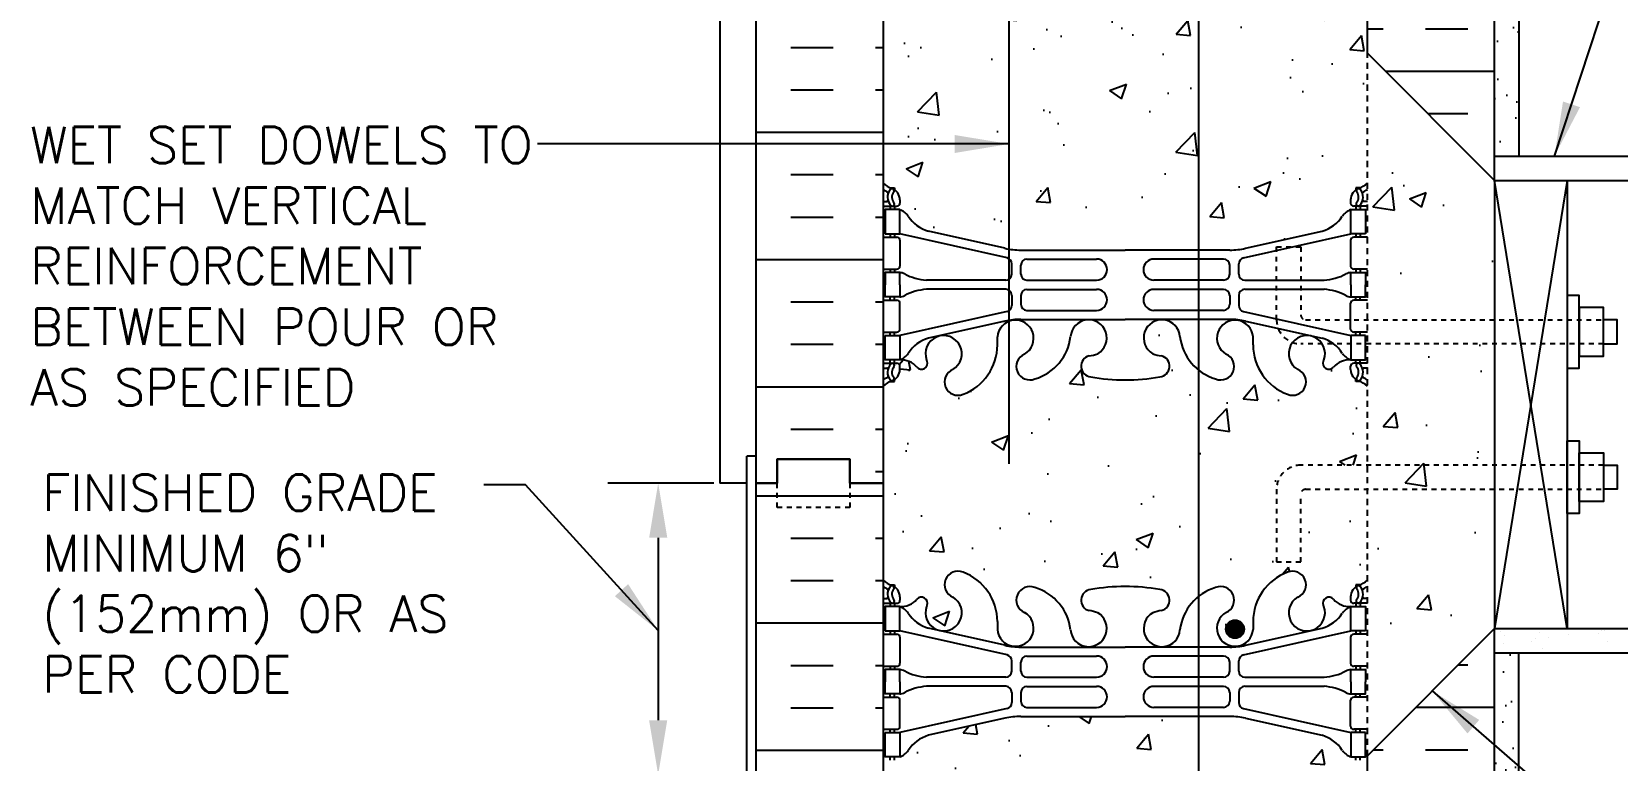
# Model space of a CAD drawing. Header units: inches. Extents: x 28.8 to 85.2, y -16 to 60.5.
# Drawn here: x 31.09 to 63.84, y 13.54 to 28.57 of the extents above; entities that cross this region are included whole.
import ezdxf

# ---------------------------------------------------------------- set-up
doc = ezdxf.new("R2010")
doc.units = ezdxf.units.IN
doc.header["$LTSCALE"] = 0.5
doc.header["$MEASUREMENT"] = 0
doc.linetypes.add('DASHED2', pattern=[0.375, 0.25, -0.125])
doc.linetypes.add('HIDDEN2', pattern=[0.1875, 0.125, -0.0625])
for name, color, linetype in [('HATCH', 12, 'Continuous'), ('LINE15', 9, 'Continuous'), ('LINE18', 9, 'Continuous'), ('line25', 2, 'Continuous'), ('LINE3', 3, 'Continuous'), ('LINE50', 5, 'Continuous'), ('LINE9', 9, 'Continuous'), ('TEXT', 4, 'Continuous'), ('Web_Edge', 9, 'Continuous')]:
    doc.layers.add(name, color=color, linetype=linetype)
doc.styles.add('DIM', font='romans.shx', dxfattribs={"width": 0.7})
doc.styles.add('ROMANS', font='romans.shx', dxfattribs={"height": 1.125})
doc.dimstyles.new('ext_12', dxfattribs={"dimscale": 12, "dimtxt": 0.09375, "dimasz": 0.09375, "dimexe": 0.09375, "dimexo": 0.0625, "dimgap": 0.0625, "dimtad": 1, "dimdec": 1, "dimzin": 3, "dimdsep": 46, "dimlunit": 4, "dimtxsty": 'DIM', "dimcen": 0.09, "dimdle": 0.09375, "dimclrt": 4, "dimadec": 0, "dimazin": 0, "dimtfac": 1, "dimtdec": 1, "dimtmove": 2, "dimatfit": 3, "dimfxl": 1, "dimfrac": 2, "dimtolj": 1, "dimtzin": 0, "dimarcsym": 0})
pattern_1 = [(37.5, (38.8746, -11.62064), (-0.031497, 0.963412), [0, -0.76, 0, -0.85, 0, -0.8125]), (7.5, (38.8746, -11.6206), (0.884888, 1.411073), [0, -0.41, 0, -0.685, 0, -0.2625]), (327.5, (38.2596, -11.62064), (1.557071, 0.00283), [0, -0.25, 0, -0.9, 0, -1.175]), (317.5, (38.2596, -11.6206), (1.503063, 0.438838), [0, -0.125, 0, -0.59, 0, -0.675])]

msp = doc.modelspace()

# ---------------------------------------------------------------- hatches: boundary and pattern name
at = {"layer": 'HATCH'}
h = msp.add_hatch(dxfattribs=at)
h.set_pattern_fill('AR-CONC', color=256, scale=0.5)
h.paths.add_polyline_path([(53.68, 45.383), (53.551, 45.254), (53.551, 46.254), (53.551, 47.254), (52.551, 46.254), (51.28, 46.254), (51.28, 42.085, 0.039897), (51.518, 42.066), (53.68, 42.066)])
h.paths.add_polyline_path([(58.676, 46.254), (54.551, 46.254), (53.68, 45.383), (53.68, 42.066), (55.834, 42.066, 0.054974), (56.161, 42.102), (57.742, 42.455, 0.17445), (58.149, 42.751, -0.168672), (58.335, 42.9), (58.44, 42.9), (58.44, 42.97), (58.393, 42.97, -0.414214), (58.33, 43.033), (58.33, 43.1, -0.249069), (58.44, 43.307), (58.44, 43.349), (58.53, 43.349, 0.08841), (58.676, 43.446)])
h.paths.add_polyline_path([(51.28, 46.254), (48.676, 46.254), (48.676, 43.446, 0.088416), (48.822, 43.349), (48.912, 43.349), (48.912, 43.307, -0.249069), (49.022, 43.1), (49.022, 43.033, -0.414214), (48.96, 42.97), (48.912, 42.97), (48.912, 42.9), (49.017, 42.9, -0.168672), (49.203, 42.751, 0.17445), (49.61, 42.455), (51.191, 42.102, 0.015044), (51.28, 42.085)])
h.paths.add_polyline_path([(51.28, 32.423, 0.015044), (51.191, 32.406), (49.61, 32.053, 0.17445), (49.203, 31.758, -0.168672), (49.017, 31.608), (48.912, 31.608), (48.912, 31.538), (48.96, 31.538, -0.414214), (49.022, 31.475), (49.022, 31.408, -0.249069), (48.912, 31.201), (48.912, 31.159), (48.822, 31.159, 0.088416), (48.676, 31.062), (48.676, 25.446, 0.088416), (48.822, 25.349), (48.912, 25.349), (48.912, 25.307, -0.249069), (49.022, 25.1), (49.022, 25.033, -0.414214), (48.96, 24.97), (48.912, 24.97), (48.912, 24.9), (49.017, 24.9, -0.168672), (49.203, 24.751, 0.17445), (49.61, 24.455), (51.191, 24.102, 0.015044), (51.28, 24.085)])
h.paths.add_polyline_path([(55.185, 32.442), (53.676, 32.442), (51.518, 32.442, 0.039897), (51.28, 32.423), (51.28, 24.085, 0.039897), (51.518, 24.066), (53.676, 24.066), (55.185, 24.066)])
h.paths.add_polyline_path([(58.676, 31.062, 0.08841), (58.53, 31.159), (58.44, 31.159), (58.44, 31.201, -0.249069), (58.33, 31.408), (58.33, 31.475, -0.414214), (58.393, 31.538), (58.44, 31.538), (58.44, 31.608), (58.335, 31.608, -0.168672), (58.149, 31.758, 0.17445), (57.742, 32.053), (56.161, 32.406, 0.054974), (55.834, 32.442), (55.185, 32.442), (55.185, 24.066), (55.834, 24.066, 0.054974), (56.161, 24.102), (57.742, 24.455, 0.17445), (58.149, 24.751, -0.168672), (58.335, 24.9), (58.44, 24.9), (58.44, 24.97), (58.393, 24.97, -0.414214), (58.33, 25.033), (58.33, 25.1, -0.249069), (58.44, 25.307), (58.44, 25.349), (58.53, 25.349, 0.08841), (58.676, 25.446), (58.676, 28.129)])
h.paths.add_polyline_path([(55.185, 21.595, -0.202474), (54.803, 22.303, 1.604516), (54.245, 21.927, 0.044004), (54.386, 21.888, -0.921438), (54.39, 21.449, -0.047544), (53.676, 21.385, -0.047544), (52.962, 21.449, -0.921438), (52.966, 21.888, 0.044004), (53.107, 21.927, 1.604516), (52.549, 22.303, -0.307094), (51.81, 21.408, -1), (51.596, 21.919, 1.661382), (51.035, 22.272), (51.036, 22.126, -0.316114), (50.327, 21.091, -1), (50.113, 21.602, 2.135543), (49.573, 21.801, -0.940447), (49.375, 21.649, 0.23174), (49.017, 21.8), (48.912, 21.8), (48.912, 21.73), (48.96, 21.73, -0.414214), (49.022, 21.668), (49.022, 21.6, -0.249069), (48.912, 21.393), (48.912, 21.351), (48.822, 21.351, 0.088416), (48.676, 21.254), (48.676, 19.254), (48.676, 17.254, 0.088416), (48.822, 17.157), (48.912, 17.157), (48.912, 17.115, -0.249069), (49.022, 16.908), (49.022, 16.84, -0.414214), (48.96, 16.778), (48.912, 16.778), (48.912, 16.708), (49.017, 16.708, 0.231736), (49.375, 16.859, -0.8344), (49.586, 16.733), (49.574, 16.712, 2.155404), (50.113, 16.907, -1), (50.327, 17.418, -0.311223), (51.036, 16.402), (51.035, 16.237, 1.661382), (51.596, 16.589, -1), (51.81, 17.101, -0.307094), (52.549, 16.205, 1.604516), (53.107, 16.581, 0.044004), (52.966, 16.62, -0.921438), (52.962, 17.059, -0.047544), (53.676, 17.124, -0.047544), (54.39, 17.059, -0.921438), (54.386, 16.62, 0.044004), (54.245, 16.581, 1.604516), (54.803, 16.205, -0.202474), (55.185, 16.914)])
h.paths.add_polyline_path([(58.676, 21.254, 0.08841), (58.53, 21.351), (58.44, 21.351), (58.44, 21.393, -0.249069), (58.33, 21.6), (58.33, 21.668, -0.414214), (58.393, 21.73), (58.44, 21.73), (58.44, 21.8), (58.335, 21.8, 0.231736), (57.977, 21.649, -0.8344), (57.766, 21.775), (57.778, 21.796, 0.235665), (57.742, 22.129), (57.301, 22.129, -0.086721), (57.131, 22.159, 0.457284), (57.239, 21.602, -1), (57.025, 21.091, -0.311223), (56.316, 22.107), (56.317, 22.272, 1.661382), (55.756, 21.919, -1), (55.542, 21.408, -0.098496), (55.185, 21.595), (55.185, 16.914, -0.098496), (55.542, 17.101, -1), (55.756, 16.589, 1.661382), (56.317, 16.237), (56.316, 16.382, -0.316114), (57.025, 17.418, -1), (57.239, 16.907, 2.135543), (57.779, 16.707, -0.940447), (57.977, 16.859, 0.23174), (58.335, 16.708), (58.44, 16.708), (58.44, 16.778), (58.393, 16.778, -0.414214), (58.33, 16.84), (58.33, 16.908, -0.249069), (58.44, 17.115), (58.44, 17.157), (58.53, 17.157, 0.08841), (58.676, 17.254), (58.676, 19.129), (57.401, 19.129, 0.414214), (57.301, 19.029), (57.301, 17.629), (56.801, 17.629), (56.801, 19.129, -0.414214), (57.301, 19.629), (58.676, 19.629)])
h.paths.add_polyline_path([(56.13, 16.244, -1), (55.755, 16.244, -1)], flags=16)
h.paths.add_polyline_path([(58.676, 13.062, 0.08841), (58.53, 13.159), (58.44, 13.159), (58.44, 13.201, -0.249069), (58.33, 13.408), (58.33, 13.475, -0.414214), (58.393, 13.538), (58.44, 13.538), (58.44, 13.608), (58.335, 13.608, -0.168672), (58.149, 13.758, 0.17445), (57.742, 14.053), (56.161, 14.406, 0.054974), (55.834, 14.442), (55.185, 14.442), (55.185, 6.066), (55.834, 6.066, 0.054974), (56.161, 6.102), (57.742, 6.455, 0.17445), (58.149, 6.751, -0.168672), (58.335, 6.9), (58.44, 6.9), (58.44, 6.97), (58.393, 6.97, -0.414214), (58.33, 7.033), (58.33, 7.1, -0.249069), (58.44, 7.307), (58.44, 7.349), (58.53, 7.349, 0.08841), (58.676, 7.446)])
h.paths.add_polyline_path([(55.185, 14.442), (53.676, 14.442), (51.518, 14.442, 0.054974), (51.191, 14.406), (49.61, 14.053, 0.17445), (49.203, 13.758, -0.168672), (49.017, 13.608), (48.912, 13.608), (48.912, 13.538), (48.96, 13.538, -0.414214), (49.022, 13.475), (49.022, 13.408, -0.249069), (48.912, 13.201), (48.912, 13.159), (48.822, 13.159, 0.088416), (48.676, 13.062), (48.676, 7.446, 0.088416), (48.822, 7.349), (48.912, 7.349), (48.912, 7.307, -0.249069), (49.022, 7.1), (49.022, 7.033, -0.414214), (48.96, 6.97), (48.912, 6.97), (48.912, 6.9), (49.017, 6.9, -0.168672), (49.203, 6.751, 0.17445), (49.61, 6.455), (51.191, 6.102, 0.054974), (51.518, 6.066), (53.676, 6.066), (55.185, 6.066)])
h.paths.add_polyline_path([(55.185, 3.595, -0.202474), (54.803, 4.303, 1.604516), (54.245, 3.927, 0.044004), (54.386, 3.888, -0.921438), (54.39, 3.449, -0.047544), (53.676, 3.385, -0.047544), (52.962, 3.449, -0.921438), (52.966, 3.888, 0.044004), (53.107, 3.927, 1.604516), (52.549, 4.303, -0.307094), (51.81, 3.408, -1), (51.596, 3.919, 1.661382), (51.035, 4.272), (51.036, 4.126, -0.316114), (50.327, 3.091, -1), (50.113, 3.602, 2.135543), (49.573, 3.801, -0.940447), (49.375, 3.649, 0.23174), (49.017, 3.8), (48.912, 3.8), (48.912, 3.73), (48.96, 3.73, -0.414214), (49.022, 3.668), (49.022, 3.6, -0.249069), (48.912, 3.393), (48.912, 3.351), (48.822, 3.351, 0.088416), (48.676, 3.254), (48.676, 1.254), (52.551, 1.254), (53.551, 2.254), (53.551, 1.254), (53.551, 0.254), (54.551, 1.254), (55.185, 1.254)])
h.paths.add_polyline_path([(58.676, 3.254, 0.08841), (58.53, 3.351), (58.44, 3.351), (58.44, 3.393, -0.249069), (58.33, 3.6), (58.33, 3.668, -0.414214), (58.393, 3.73), (58.44, 3.73), (58.44, 3.8), (58.335, 3.8, 0.231736), (57.977, 3.649, -0.8344), (57.766, 3.775), (57.778, 3.796, 2.155404), (57.239, 3.602, -1), (57.025, 3.091, -0.311223), (56.316, 4.107), (56.317, 4.272, 1.661382), (55.756, 3.919, -1), (55.542, 3.408, -0.098496), (55.185, 3.595), (55.185, 1.254), (58.676, 1.254)])
h = msp.add_hatch(dxfattribs=at)
h.set_pattern_fill('AR-SAND', color=256, scale=0.5, style=0)
h.set_pattern_definition(pattern_1)
h.paths.add_polyline_path([(61.801, 46.254), (61.301, 46.254), (61.301, 26.004), (61.801, 26.004)])
h = msp.add_hatch(dxfattribs=at)
h.set_pattern_fill('INSUL', color=256, scale=7, style=0)
h.set_pattern_definition([(0, (-2877.4856, -377.7554), (0, 2.625), []), (0, (-2877.4856, -376.8804), (0, 2.625), [0.875, -0.875]), (0, (-2877.4856, -376.0054), (0, 2.625), [0.875, -0.875])])
h.paths.add_polyline_path([(46.051, 19.254), (46.488, 19.254), (46.488, 19.754), (47.988, 19.754), (47.988, 19.254), (48.676, 19.254), (48.676, 37.254), (47.988, 37.254), (47.988, 37.754), (46.488, 37.754), (46.488, 37.254), (46.051, 37.254)])
h = msp.add_hatch(dxfattribs=at)
h.set_pattern_fill('INSUL', color=256, scale=7, style=0)
h.set_pattern_definition([(0, (38.8746, -11.6206), (0, 2.625), []), (0, (38.8746, -10.7456), (0, 2.625), [0.875, -0.875]), (0, (38.8746, -9.8706), (0, 2.625), [0.875, -0.875])])
h.paths.add_polyline_path([(58.676, 28.129), (61.301, 25.504), (61.301, 37.254), (60.863, 37.254), (60.863, 36.754), (59.363, 36.754), (59.363, 37.254), (58.676, 37.254)])
h.paths.add_polyline_path([(61.301, 16.254), (58.676, 13.629), (58.676, 1.254), (59.363, 1.254), (59.363, 1.754), (60.863, 1.754), (60.863, 1.254), (61.301, 1.254)])
h = msp.add_hatch(dxfattribs=at)
h.set_pattern_fill('AR-CONC', color=256, scale=0.5, style=0)
h.set_pattern_definition([(50, (-74.748, -134.385), (3.5863, -0.31376), [0.375, -4.125]), (355, (-74.748, -134.385), (-0.693757, 3.76096), [0.3, -3.3]), (100.4514, (-74.4492, -134.4112), (2.892547, 3.4472), [0.3187, -3.50571]), (46.1842, (-74.748, -133.385), (5.336205, -0.827595), [0.5625, -6.1875]), (96.6356, (-74.3034, -133.454), (4.67331, 4.87059), [0.47805, -5.25856]), (351.1842, (-74.748, -133.385), (4.67331, 4.8706), [0.45, -4.95]), (21, (-74.248, -133.635), (2.984535, -2.013094), [0.375, -4.125]), (326, (-74.248, -133.635), (1.216577, 3.62575), [0.3, -3.3]), (71.4514, (-73.9993, -133.803), (4.201113, 1.61265), [0.3187, -3.50571]), (37.5, (-74.748, -134.3851), (0.060799, 1.664469), [0, -3.26, 0, -3.35, 0, -3.3125]), (7.5, (-74.748, -134.385), (1.315348, 1.972059), [0, -1.91, 0, -3.185, 0, -1.2625]), (327.5, (-75.863, -134.3851), (2.669112, -0.112774), [0, -1.25, 0, -3.9, 0, -5.175]), (317.5, (-76.363, -134.385), (2.91593, 0.500525), [0, -1.625, 0, -2.59, 0, -3.675])])
h.paths.add_polyline_path([(61.301, 22.942), (58.676, 22.942), (58.676, 18.817), (61.301, 18.817)])
h.paths.add_polyline_path([(61.301, 17.379), (61.301, 18.317), (58.676, 18.317), (58.676, 14.754)])
h.paths.add_polyline_path([(58.676, 27.004), (58.676, 23.442), (61.301, 23.442), (61.301, 24.379)])
h = msp.add_hatch(dxfattribs=at)
h.set_pattern_fill('INSUL', color=256, scale=7, style=0)
h.set_pattern_definition([(0, (-2877.4856, -395.7554), (0, 2.625), []), (0, (-2877.4856, -394.8804), (0, 2.625), [0.875, -0.875]), (0, (-2877.4856, -394.0054), (0, 2.625), [0.875, -0.875])])
h.paths.add_polyline_path([(46.051, 1.254), (46.488, 1.254), (46.488, 1.754), (47.988, 1.754), (47.988, 1.254), (48.676, 1.254), (48.676, 19.254), (47.988, 19.254), (47.988, 19.754), (46.488, 19.754), (46.488, 19.254), (46.051, 19.254)])
h = msp.add_hatch(dxfattribs=at)
h.set_pattern_fill('AR-SAND', color=256, scale=0.5, style=0)
h.set_pattern_definition(pattern_1)
h.paths.add_polyline_path([(61.801, 15.443), (61.707, 15.754), (61.301, 15.754), (61.301, 1.254), (61.801, 1.254)])
at = {"layer": 'LINE3'}
msp.add_hatch(color=256, dxfattribs=at).paths.add_polyline_path([(55.755, 16.244, 1), (56.13, 16.244, 1)])

# ---------------------------------------------------------------- linework, layer by layer
at = {"layer": 'HATCH'}
for p, q in [((62.801, 16.254), (61.301, 25.504)), ((62.801, 25.504), (61.301, 16.254)), ((61.42, 16.192), (61.42, 16.192)), ((61.513, 16.108), (61.513, 16.108)), ((62.225, 16.173), (62.225, 16.173)), ((62.417, 16.076), (62.417, 16.076)), ((62.823, 16.129), (62.823, 16.129)), ((63.451, 16.148), (63.451, 16.148)), ((63.503, 16.219), (63.503, 16.219)), ((63.576, 16.221), (63.576, 16.221)), ((63.763, 16.253), (63.763, 16.253)), ((61.478, 15.952), (61.478, 15.952)), ((62.074, 15.984), (62.074, 15.984)), ((62.157, 16.041), (62.157, 16.041)), ((62.285, 15.85), (62.285, 15.85)), ((63.631, 15.987), (63.631, 15.987))]:
    msp.add_line(p, q, dxfattribs=at)
at = {"layer": 'LINE15', "linetype": 'HIDDEN2'}
for points in [[(63.551, 22.129), (57.301, 22.129, -0.414214), (56.801, 22.629), (56.801, 24.129), (57.301, 24.129), (57.301, 22.729, 0.414214), (57.401, 22.629), (63.551, 22.629)], [(63.551, 19.629), (57.301, 19.629, 0.414214), (56.801, 19.129), (56.801, 17.629), (57.301, 17.629), (57.301, 19.029, -0.414214), (57.401, 19.129), (63.551, 19.129)]]:
    msp.add_lwpolyline(points, format="xyb", dxfattribs=at)
at = {"layer": 'LINE18'}
for points in [[(62.801, 21.629), (63.051, 21.629), (63.051, 23.129), (62.801, 23.129)], [(63.051, 21.879), (63.551, 21.879), (63.551, 22.879), (63.051, 22.879)], [(62.801, 20.129), (63.051, 20.129), (63.051, 18.629), (62.801, 18.629)], [(63.051, 19.879), (63.551, 19.879), (63.551, 18.879), (63.051, 18.879)]]:
    msp.add_lwpolyline(points, close=True, dxfattribs=at)
for points in [[(63.551, 22.129), (63.832, 22.129), (63.832, 22.629), (63.551, 22.629)], [(63.551, 19.629), (63.832, 19.629), (63.832, 19.129), (63.551, 19.129)]]:
    msp.add_lwpolyline(points, dxfattribs=at)
at = {"layer": 'line25'}
for p, q in [((48.676, 37.254), (48.676, 19.254)), ((58.676, 28.129), (58.676, 37.254)), ((61.301, 25.504), (58.676, 28.129)), ((61.301, 25.504), (61.301, 16.254)), ((61.301, 25.504), (77.052, 25.504)), ((62.801, 25.504), (62.801, 16.254)), ((48.676, 19.254), (48.676, 1.254)), ((61.301, 16.254), (58.676, 13.629)), ((61.301, 16.254), (77.052, 16.254)), ((58.676, 1.254), (58.676, 13.629))]:
    msp.add_line(p, q, dxfattribs=at)
at = {"layer": 'LINE3'}
for p, q in [((51.28, 19.655), (51.28, 46.254)), ((55.185, 35.834), (55.185, 1.254))]:
    msp.add_line(p, q, dxfattribs=at)
msp.add_circle((55.943, 16.244), 0.188, dxfattribs=at)
at = {"layer": 'LINE50'}
for p, q in [((46.051, 19.254), (46.051, 37.254)), ((61.301, 25.504), (61.301, 37.254)), ((46.051, 1.254), (46.051, 19.254)), ((61.301, 1.254), (61.301, 16.254))]:
    msp.add_line(p, q, dxfattribs=at)
for points in [[(48.676, 19.254), (47.988, 19.254), (47.988, 19.754), (46.488, 19.754), (46.488, 19.254), (46.051, 19.254)], [(46.051, 19.254), (46.488, 19.254), (46.488, 19.754), (47.988, 19.754), (47.988, 19.254), (48.676, 19.254)]]:
    msp.add_lwpolyline(points, dxfattribs=at)
at = {"layer": 'LINE9'}
for p, q in [((45.301, 46.254), (45.301, 19.254)), ((61.801, 46.254), (61.801, 26.004)), ((61.301, 26.004), (77.052, 26.004)), ((45.863, 7.813), (45.863, 19.813)), ((46.051, 19.813), (45.863, 19.813)), ((45.863, 19.254), (45.301, 19.254)), ((61.301, 15.754), (77.052, 15.754)), ((61.801, 1.254), (61.801, 15.754))]:
    msp.add_line(p, q, dxfattribs=at)
at = {"layer": 'LINE9', "linetype": 'DASHED2'}
msp.add_line((58.676, 13.629), (58.676, 28.129), dxfattribs=at)
at = {"layer": 'LINE9', "linetype": 'DASHED2', "ltscale": 0.15}
msp.add_lwpolyline([(47.988, 19.254), (47.988, 19.254), (47.988, 18.754), (46.488, 18.754), (46.488, 19.254), (46.488, 19.254)], dxfattribs=at)
at = {"layer": 'TEXT'}
for p, q in [((45.176, 19.254), (42.992, 19.254)), ((44.03, 18.129), (44.03, 14.365))]:
    msp.add_line(p, q, dxfattribs=at)
msp.add_lwpolyline([(62.051, 17.708, 0, 0.36, 0), (63.131, 17.708, 0, 0, 0), (64.51, 17.708, 0, 0, 0)], format="xyseb", dxfattribs=at)
for points in [[(43.843, 18.129), (44.218, 18.129), (44.03, 19.254)], [(43.842, 14.365), (44.217, 14.365), (44.029, 13.24)]]:
    msp.add_solid(points, dxfattribs=at)
at = {"layer": 'Web_Edge', "color": 8}
for p, q in [((48.822, 25.349), (48.912, 25.349)), ((48.912, 25.349), (48.912, 25.307)), ((58.53, 25.349), (58.44, 25.349)), ((58.44, 25.349), (58.44, 25.307)), ((48.676, 25.07), (48.754, 25.07)), ((48.676, 24.97), (48.96, 24.97)), ((48.822, 24.97), (48.822, 24.9)), ((48.912, 24.97), (48.912, 24.9)), ((49.022, 25.1), (49.022, 25.033)), ((58.33, 25.1), (58.33, 25.033)), ((58.676, 24.97), (58.393, 24.97)), ((58.44, 24.97), (58.44, 24.9)), ((58.53, 24.97), (58.53, 24.9)), ((58.676, 25.07), (58.598, 25.07)), ((48.676, 24.33), (48.96, 24.33)), ((48.822, 24.4), (48.822, 24.33)), ((48.912, 24.4), (48.912, 24.33)), ((51.235, 23.904), (49.017, 24.4)), ((49.022, 24.268), (49.022, 23.733)), ((51.191, 24.102), (49.61, 24.455)), ((56.117, 23.904), (58.335, 24.4)), ((56.161, 24.102), (57.742, 24.455)), ((58.33, 24.268), (58.33, 23.733)), ((58.676, 24.33), (58.393, 24.33)), ((58.44, 24.4), (58.44, 24.33)), ((58.53, 24.4), (58.53, 24.33)), ((51.518, 24.066), (53.676, 24.066)), ((55.834, 24.066), (53.676, 24.066)), ((48.676, 23.67), (48.96, 23.67)), ((48.822, 23.67), (48.822, 23.6)), ((48.912, 23.67), (48.912, 23.6)), ((51.332, 23.569), (51.332, 23.782)), ((51.52, 23.57), (51.52, 23.754)), ((51.645, 23.879), (53.084, 23.879)), ((55.707, 23.879), (54.268, 23.879)), ((55.832, 23.57), (55.832, 23.754)), ((56.02, 23.569), (56.02, 23.782)), ((58.676, 23.67), (58.393, 23.67)), ((58.44, 23.67), (58.44, 23.6)), ((58.53, 23.67), (58.53, 23.6)), ((51.207, 23.444), (49.57, 23.444)), ((51.207, 23.256), (49.57, 23.256)), ((51.645, 23.445), (53.084, 23.445)), ((51.645, 23.255), (53.084, 23.255)), ((55.707, 23.445), (54.268, 23.445)), ((55.707, 23.255), (54.268, 23.255)), ((56.145, 23.444), (57.782, 23.444)), ((56.145, 23.256), (57.782, 23.256)), ((48.676, 23.03), (48.96, 23.03)), ((48.822, 23.03), (48.822, 23.1)), ((48.912, 23.03), (48.912, 23.1)), ((49.022, 22.433), (49.022, 22.968)), ((51.332, 23.131), (51.332, 22.919)), ((51.52, 23.13), (51.52, 22.946)), ((55.832, 23.13), (55.832, 22.946)), ((56.02, 23.131), (56.02, 22.919)), ((58.33, 22.433), (58.33, 22.968)), ((58.676, 23.03), (58.393, 23.03)), ((58.44, 23.03), (58.44, 23.1)), ((58.53, 23.03), (58.53, 23.1)), ((51.235, 22.797), (49.017, 22.3)), ((51.191, 22.599), (49.61, 22.246)), ((51.518, 22.635), (53.676, 22.635)), ((51.645, 22.821), (53.084, 22.821)), ((55.834, 22.635), (53.676, 22.635)), ((55.707, 22.821), (54.268, 22.821)), ((56.117, 22.797), (58.335, 22.3)), ((56.161, 22.599), (57.742, 22.246)), ((48.676, 22.37), (48.96, 22.37)), ((48.822, 22.3), (48.822, 22.37)), ((48.912, 22.3), (48.912, 22.37)), ((51.036, 22.107), (51.035, 22.272)), ((56.316, 22.107), (56.317, 22.272)), ((58.676, 22.37), (58.393, 22.37)), ((58.44, 22.3), (58.44, 22.37)), ((58.53, 22.3), (58.53, 22.37)), ((48.676, 21.73), (48.96, 21.73)), ((48.676, 21.63), (48.754, 21.63)), ((48.822, 21.73), (48.822, 21.8)), ((48.912, 21.73), (48.912, 21.8)), ((49.022, 21.6), (49.022, 21.668)), ((49.574, 21.796), (49.586, 21.775)), ((57.778, 21.796), (57.766, 21.775)), ((58.33, 21.6), (58.33, 21.668)), ((58.676, 21.73), (58.393, 21.73)), ((58.44, 21.73), (58.44, 21.8)), ((58.53, 21.73), (58.53, 21.8)), ((58.676, 21.63), (58.598, 21.63)), ((48.822, 21.351), (48.912, 21.351)), ((48.912, 21.351), (48.912, 21.393)), ((58.44, 21.351), (58.44, 21.393)), ((58.53, 21.351), (58.44, 21.351))]:
    msp.add_line(p, q, dxfattribs=at)
at = {"layer": 'Web_Edge'}
for p, q in [((48.822, 17.157), (48.912, 17.157)), ((48.912, 17.157), (48.912, 17.115)), ((58.53, 17.157), (58.44, 17.157)), ((58.44, 17.157), (58.44, 17.115)), ((48.676, 16.878), (48.754, 16.878)), ((48.676, 16.778), (48.96, 16.778)), ((48.822, 16.778), (48.822, 16.708)), ((48.912, 16.778), (48.912, 16.708)), ((49.022, 16.908), (49.022, 16.84)), ((49.574, 16.712), (49.586, 16.733)), ((57.778, 16.712), (57.766, 16.733)), ((58.33, 16.908), (58.33, 16.84)), ((58.676, 16.778), (58.393, 16.778)), ((58.44, 16.778), (58.44, 16.708)), ((58.53, 16.778), (58.53, 16.708)), ((58.676, 16.878), (58.598, 16.878)), ((51.036, 16.402), (51.035, 16.237)), ((56.316, 16.402), (56.317, 16.237)), ((48.676, 16.138), (48.96, 16.138)), ((48.822, 16.208), (48.822, 16.138)), ((48.912, 16.208), (48.912, 16.138)), ((51.235, 15.711), (49.017, 16.208)), ((49.022, 16.075), (49.022, 15.54)), ((51.191, 15.91), (49.61, 16.263)), ((56.117, 15.711), (58.335, 16.208)), ((56.161, 15.91), (57.742, 16.263)), ((58.33, 16.075), (58.33, 15.54)), ((58.676, 16.138), (58.393, 16.138)), ((58.44, 16.208), (58.44, 16.138)), ((58.53, 16.208), (58.53, 16.138)), ((51.518, 15.874), (53.676, 15.874)), ((55.834, 15.874), (53.676, 15.874)), ((48.676, 15.478), (48.96, 15.478)), ((48.822, 15.478), (48.822, 15.408)), ((48.912, 15.478), (48.912, 15.408)), ((51.332, 15.377), (51.332, 15.589)), ((51.52, 15.378), (51.52, 15.562)), ((51.645, 15.687), (53.084, 15.687)), ((55.707, 15.687), (54.268, 15.687)), ((55.832, 15.378), (55.832, 15.562)), ((56.02, 15.377), (56.02, 15.589)), ((58.676, 15.478), (58.393, 15.478)), ((58.44, 15.478), (58.44, 15.408)), ((58.53, 15.478), (58.53, 15.408)), ((51.207, 15.252), (49.57, 15.252)), ((51.207, 15.064), (49.57, 15.064)), ((51.645, 15.253), (53.084, 15.253)), ((51.645, 15.063), (53.084, 15.063)), ((55.707, 15.253), (54.268, 15.253)), ((55.707, 15.063), (54.268, 15.063)), ((56.145, 15.252), (57.782, 15.252)), ((56.145, 15.064), (57.782, 15.064)), ((48.676, 14.838), (48.96, 14.838)), ((48.822, 14.838), (48.822, 14.908)), ((48.912, 14.838), (48.912, 14.908)), ((49.022, 14.24), (49.022, 14.775)), ((51.332, 14.939), (51.332, 14.727)), ((51.52, 14.938), (51.52, 14.754)), ((55.832, 14.938), (55.832, 14.754)), ((56.02, 14.939), (56.02, 14.727)), ((58.33, 14.24), (58.33, 14.775)), ((58.676, 14.838), (58.393, 14.838)), ((58.44, 14.838), (58.44, 14.908)), ((58.53, 14.838), (58.53, 14.908)), ((51.235, 14.605), (49.017, 14.108)), ((51.518, 14.442), (53.676, 14.442)), ((51.645, 14.629), (53.084, 14.629)), ((55.834, 14.442), (53.676, 14.442)), ((55.707, 14.629), (54.268, 14.629)), ((56.117, 14.605), (58.335, 14.108)), ((48.676, 14.178), (48.96, 14.178)), ((48.822, 14.108), (48.822, 14.178)), ((48.912, 14.108), (48.912, 14.178)), ((51.191, 14.406), (49.61, 14.053)), ((56.161, 14.406), (57.742, 14.053)), ((58.676, 14.178), (58.393, 14.178)), ((58.44, 14.108), (58.44, 14.178)), ((58.53, 14.108), (58.53, 14.178)), ((48.822, 13.538), (48.822, 13.608)), ((48.912, 13.538), (48.912, 13.608)), ((58.44, 13.538), (58.44, 13.608)), ((58.53, 13.538), (58.53, 13.608))]:
    msp.add_line(p, q, dxfattribs=at)
at = {"layer": 'Web_Edge', "color": 8}
for points in [[(48.717, 24.4), (49.017, 24.4), (49.017, 24.9), (48.717, 24.9)], [(58.635, 24.4), (58.335, 24.4), (58.335, 24.9), (58.635, 24.9)], [(48.717, 22.3), (49.017, 22.3), (49.017, 21.8), (48.717, 21.8)], [(58.635, 22.3), (58.335, 22.3), (58.335, 21.8), (58.635, 21.8)]]:
    msp.add_lwpolyline(points, close=True, dxfattribs=at)
for points in [[(49.017, 23.35), (49.017, 23.6), (48.717, 23.6), (48.717, 23.35)], [(58.335, 23.35), (58.335, 23.6), (58.635, 23.6), (58.635, 23.35)], [(49.017, 23.35), (49.017, 23.1), (48.717, 23.1), (48.717, 23.35)], [(58.335, 23.35), (58.335, 23.1), (58.635, 23.1), (58.635, 23.35)]]:
    msp.add_lwpolyline(points, dxfattribs=at)
at = {"layer": 'Web_Edge'}
for points in [[(48.717, 16.208), (49.017, 16.208), (49.017, 16.708), (48.717, 16.708)], [(58.635, 16.208), (58.335, 16.208), (58.335, 16.708), (58.635, 16.708)], [(48.717, 14.108), (49.017, 14.108), (49.017, 13.608), (48.717, 13.608)], [(58.635, 14.108), (58.335, 14.108), (58.335, 13.608), (58.635, 13.608)]]:
    msp.add_lwpolyline(points, close=True, dxfattribs=at)
for points in [[(49.017, 15.158), (49.017, 15.408), (48.717, 15.408), (48.717, 15.158)], [(58.335, 15.158), (58.335, 15.408), (58.635, 15.408), (58.635, 15.158)], [(49.017, 15.158), (49.017, 14.908), (48.717, 14.908), (48.717, 15.158)], [(58.335, 15.158), (58.335, 14.908), (58.635, 14.908), (58.635, 15.158)]]:
    msp.add_lwpolyline(points, dxfattribs=at)
at = {"layer": 'Web_Edge', "color": 8}
for centre, radius, start, end in [((49.022, 25.807), 0.5, 226.2109, 250.5288), ((49.022, 25.807), 0.6, 234.7832, 245.0748), ((49.016, 25.155), 0.25, 140.1145, 222.4609), ((48.76, 25.244), 0.021, 343.464, 63.9957), ((48.858, 25.286), 0.045, 321.448, 139.1879), ((48.772, 25.1), 0.25, 0, 70.5288), ((49.016, 25.155), 0.16, 140.0001, 222.4609), ((58.58, 25.1), 0.25, 109.4712, 180), ((58.494, 25.286), 0.045, 40.8121, 218.552), ((58.336, 25.155), 0.16, 317.5391, 39.9999), ((58.33, 25.807), 0.5, 289.4712, 313.7878), ((58.336, 25.155), 0.25, 317.5391, 39.8855), ((58.592, 25.244), 0.021, 116.0043, 196.536), ((58.33, 25.807), 0.6, 294.9252, 305.2158), ((48.754, 25.09), 0.0196, 269.4032, 15.4901), ((48.864, 25.016), 0.045, 222.4609, 42.4609), ((48.96, 25.033), 0.0625, 270, 0), ((48.895, 24.558), 0.364, 34.9775, 70.3387), ((58.457, 24.558), 0.364, 109.6613, 145.0225), ((58.393, 25.033), 0.0625, 180, 270), ((58.488, 25.016), 0.045, 137.5391, 317.5391), ((58.598, 25.09), 0.0196, 164.5099, 270.5968), ((49.818, 25.169), 0.743, 212.7919, 253.8107), ((57.534, 25.169), 0.743, 286.1893, 327.2081), ((48.96, 24.268), 0.0625, 0, 90), ((58.393, 24.268), 0.0625, 90, 180), ((51.518, 25.566), 1.5, 257.4135, 270), ((55.834, 25.566), 1.5, 270, 282.5865), ((48.96, 23.733), 0.0625, 270, 0), ((49.013, 23.382), 0.219, 60.4937, 88.92), ((51.207, 23.782), 0.125, 0, 77.3767), ((51.645, 23.754), 0.125, 90, 180), ((53.084, 23.662), 0.217, 270, 90), ((54.268, 23.662), 0.217, 90, 270), ((55.707, 23.754), 0.125, 0, 90), ((56.145, 23.782), 0.125, 102.6233, 180), ((58.339, 23.382), 0.219, 91.08, 119.5063), ((58.393, 23.733), 0.0625, 180, 270), ((49.658, 24.611), 1.17, 242.6365, 265.6505), ((49.658, 22.089), 1.17, 94.3495, 117.3635), ((51.207, 23.569), 0.125, 270, 0), ((51.207, 23.131), 0.125, 0, 90), ((51.645, 23.57), 0.125, 180, 270), ((51.645, 23.13), 0.125, 90, 180), ((53.084, 23.038), 0.217, 270, 90), ((54.268, 23.038), 0.217, 90, 270), ((55.707, 23.57), 0.125, 270, 360), ((55.707, 23.13), 0.125, 0, 90), ((56.145, 23.569), 0.125, 180, 270), ((56.145, 23.131), 0.125, 90, 180), ((57.694, 24.611), 1.17, 274.3495, 297.3635), ((57.694, 22.089), 1.17, 62.6365, 85.6505), ((48.96, 22.968), 0.0625, 0, 90), ((49.013, 23.319), 0.219, 271.08, 299.5063), ((51.645, 22.946), 0.125, 180, 270), ((55.707, 22.946), 0.125, 270, 0), ((58.339, 23.319), 0.219, 240.4937, 268.92), ((58.393, 22.968), 0.0625, 90, 180), ((51.409, 22.244), 0.375, 299.9315, 175.7552), ((51.518, 21.135), 1.5, 90, 102.5865), ((51.207, 22.919), 0.125, 282.6233, 0), ((52.92, 22.252), 0.375, 299.9315, 175.7552), ((54.432, 22.252), 0.375, 4.2448, 240.0685), ((55.943, 22.244), 0.375, 4.2448, 240.0685), ((55.834, 21.135), 1.5, 77.4135, 90), ((56.145, 22.919), 0.125, 180, 257.3767), ((48.96, 22.433), 0.0625, 270, 0), ((49.926, 21.927), 0.375, 299.9315, 200.3757), ((51.519, 22.4), 1.034, 286.3365, 353.3331), ((55.833, 22.4), 1.034, 186.6669, 253.6635), ((57.426, 21.927), 0.375, 339.6243, 240.0685), ((58.393, 22.433), 0.0625, 180, 270), ((49.818, 21.532), 0.743, 106.1893, 147.2081), ((49.944, 22.113), 1.092, 290.5175, 359.6668), ((57.408, 22.113), 1.092, 180.3332, 249.4825), ((57.534, 21.532), 0.743, 32.7919, 73.8107), ((48.754, 21.611), 0.0196, 344.5099, 90.5968), ((49.016, 21.546), 0.25, 137.5391, 219.8855), ((48.864, 21.684), 0.045, 317.5391, 137.5391), ((49.016, 21.546), 0.16, 137.5391, 219.9999), ((48.96, 21.668), 0.0625, 360, 90), ((48.895, 22.143), 0.364, 289.6613, 325.0225), ((49.042, 21.36), 0.441, 41.0127, 93.2024), ((49.469, 21.731), 0.125, 221.0127, 20.3757), ((51.703, 21.663), 0.277, 112.68, 292.68), ((52.982, 21.669), 0.22, 104.2604, 264.8165), ((52.813, 22.708), 0.834, 277.8937, 290.6271), ((54.539, 22.708), 0.834, 249.3729, 262.1063), ((54.37, 21.669), 0.22, 275.1835, 75.7396), ((55.649, 21.663), 0.277, 247.32, 67.32), ((57.883, 21.731), 0.125, 159.6243, 318.9873), ((58.31, 21.36), 0.441, 86.7976, 138.9873), ((58.457, 22.143), 0.364, 214.9775, 250.3387), ((58.393, 21.668), 0.0625, 90, 180), ((58.488, 21.684), 0.045, 42.4609, 222.4609), ((58.336, 21.546), 0.16, 320.0001, 42.4609), ((58.336, 21.546), 0.25, 320.1145, 42.4609), ((58.598, 21.611), 0.0196, 89.4032, 195.4901), ((49.022, 20.893), 0.6, 114.9252, 125.2168), ((49.022, 20.893), 0.5, 109.4712, 133.7891), ((48.76, 21.456), 0.021, 296.0043, 16.536), ((48.858, 21.415), 0.045, 220.8121, 38.552), ((48.772, 21.6), 0.25, 289.4712, 360), ((50.22, 21.346), 0.277, 112.68, 292.68), ((53.659, 25.162), 3.777, 259.3725, 270.2606), ((53.693, 25.162), 3.777, 269.7394, 280.6275), ((57.132, 21.346), 0.277, 247.32, 67.32), ((58.58, 21.6), 0.25, 180, 250.5288), ((58.494, 21.415), 0.045, 141.448, 319.1879), ((58.33, 20.893), 0.5, 46.2122, 70.5288), ((58.592, 21.456), 0.021, 163.464, 243.9957), ((58.33, 20.893), 0.6, 54.7832, 65.0748)]:
    msp.add_arc(centre, radius, start, end, dxfattribs=at)
at = {"layer": 'Web_Edge'}
for centre, radius, start, end in [((50.22, 17.162), 0.277, 67.32, 247.32), ((49.944, 16.395), 1.092, 0.3332, 69.4825), ((57.408, 16.395), 1.092, 110.5175, 179.6668), ((57.132, 17.162), 0.277, 292.68, 112.68), ((49.022, 17.615), 0.5, 226.2109, 250.5288), ((49.022, 17.615), 0.6, 234.7832, 245.0748), ((49.016, 16.963), 0.25, 140.1145, 222.4609), ((48.76, 17.052), 0.021, 343.464, 63.9957), ((48.858, 17.093), 0.045, 321.448, 139.1879), ((48.772, 16.908), 0.25, 0, 70.5288), ((49.016, 16.963), 0.16, 140.0001, 222.4609), ((51.703, 16.845), 0.277, 67.32, 247.32), ((51.519, 16.108), 1.034, 6.6669, 73.6635), ((52.982, 16.84), 0.22, 95.1835, 255.7396), ((53.659, 13.346), 3.777, 89.7394, 100.6275), ((53.693, 13.346), 3.777, 79.3725, 90.2606), ((54.37, 16.84), 0.22, 284.2604, 84.8165), ((55.833, 16.108), 1.034, 106.3365, 173.3331), ((55.649, 16.845), 0.277, 292.68, 112.68), ((58.58, 16.908), 0.25, 109.4712, 180), ((58.494, 17.093), 0.045, 40.8121, 218.552), ((58.336, 16.963), 0.16, 317.5391, 39.9999), ((58.33, 17.615), 0.5, 289.4712, 313.7878), ((58.336, 16.963), 0.25, 317.5391, 39.8855), ((58.592, 17.052), 0.021, 116.0043, 196.536), ((58.33, 17.615), 0.6, 294.9252, 305.2168), ((48.754, 16.898), 0.0196, 269.4032, 15.4901), ((48.864, 16.824), 0.045, 222.4609, 42.4609), ((48.96, 16.84), 0.0625, 270, 0), ((49.042, 17.149), 0.441, 266.7976, 318.9873), ((48.895, 16.365), 0.364, 34.9775, 70.3387), ((49.469, 16.777), 0.125, 339.6243, 138.9873), ((49.926, 16.582), 0.375, 159.6243, 60.0685), ((57.426, 16.582), 0.375, 119.9315, 20.3757), ((57.883, 16.777), 0.125, 41.0127, 200.3757), ((58.31, 17.149), 0.441, 221.0127, 273.2024), ((58.457, 16.365), 0.364, 109.6613, 145.0225), ((58.393, 16.84), 0.0625, 180, 270), ((58.488, 16.824), 0.045, 137.5391, 317.5391), ((58.598, 16.898), 0.0196, 164.5099, 270.5968), ((49.818, 16.977), 0.743, 212.7919, 253.8107), ((51.409, 16.264), 0.375, 184.2448, 60.0685), ((52.92, 16.256), 0.375, 184.2448, 60.0685), ((52.813, 15.8), 0.834, 69.3729, 82.1063), ((54.432, 16.256), 0.375, 119.9315, 355.7552), ((54.539, 15.8), 0.834, 97.8937, 110.6271), ((55.943, 16.264), 0.375, 119.9315, 355.7552), ((57.534, 16.977), 0.743, 286.1893, 327.2081), ((48.96, 16.075), 0.0625, 0, 90), ((58.393, 16.075), 0.0625, 90, 180), ((51.518, 17.374), 1.5, 257.4135, 270), ((55.834, 17.374), 1.5, 270, 282.5865), ((48.96, 15.54), 0.0625, 270, 0), ((49.013, 15.189), 0.219, 60.4937, 88.92), ((51.207, 15.589), 0.125, 0, 77.3767), ((51.645, 15.562), 0.125, 90, 180), ((53.084, 15.47), 0.217, 270, 90), ((54.268, 15.47), 0.217, 90, 270), ((55.707, 15.562), 0.125, 0, 90), ((56.145, 15.589), 0.125, 102.6233, 180), ((58.339, 15.189), 0.219, 91.08, 119.5063), ((58.393, 15.54), 0.0625, 180, 270), ((49.658, 16.419), 1.17, 242.6365, 265.6505), ((49.658, 13.897), 1.17, 94.3495, 117.3635), ((51.207, 15.377), 0.125, 270, 0), ((51.207, 14.939), 0.125, 0, 90), ((51.645, 15.378), 0.125, 180, 270), ((51.645, 14.938), 0.125, 90, 180), ((53.084, 14.846), 0.217, 270, 90), ((54.268, 14.846), 0.217, 90, 270), ((55.707, 15.378), 0.125, 270, 360), ((55.707, 14.938), 0.125, 0, 90), ((56.145, 15.377), 0.125, 180, 270), ((56.145, 14.939), 0.125, 90, 180), ((57.694, 16.419), 1.17, 274.3495, 297.3635), ((57.694, 13.897), 1.17, 62.6365, 85.6505), ((48.96, 14.775), 0.0625, 0, 90), ((49.013, 15.127), 0.219, 271.08, 299.5063), ((51.645, 14.754), 0.125, 180, 270), ((55.707, 14.754), 0.125, 270, 0), ((58.339, 15.127), 0.219, 240.4937, 268.92), ((58.393, 14.775), 0.0625, 90, 180), ((51.518, 12.942), 1.5, 90, 102.5865), ((51.207, 14.727), 0.125, 282.6233, 0), ((55.834, 12.942), 1.5, 77.4135, 90), ((56.145, 14.727), 0.125, 180, 257.3767), ((48.96, 14.24), 0.0625, 270, 0), ((58.393, 14.24), 0.0625, 180, 270), ((49.818, 13.339), 0.743, 106.1893, 147.2081), ((57.534, 13.339), 0.743, 32.7919, 73.8107), ((48.895, 13.951), 0.364, 289.6613, 325.0225), ((58.457, 13.951), 0.364, 214.9775, 250.3387)]:
    msp.add_arc(centre, radius, start, end, dxfattribs=at)
at = {"layer": 'Web_Edge', "color": 8}
for points in [[(51.52, 23.575), (51.52, 23.749)], [(55.832, 23.575), (55.832, 23.749)], [(51.52, 23.125), (51.52, 22.951)], [(55.832, 23.125), (55.832, 22.951)]]:
    msp.add_open_spline(points, degree=1, dxfattribs=at)
at = {"layer": 'Web_Edge'}
for points in [[(51.52, 15.383), (51.52, 15.557)], [(55.832, 15.383), (55.832, 15.557)], [(51.52, 14.933), (51.52, 14.759)], [(55.832, 14.933), (55.832, 14.759)]]:
    msp.add_open_spline(points, degree=1, dxfattribs=at)

# ---------------------------------------------------------------- texts
at = {"layer": 'TEXT', "char_height": 0.75, "attachment_point": 4, "style": 'ROMANS'}
for s, insert, width in [('WET SET DOWELS TO MATCH VERTICAL REINFORCEMENT BETWEEN POUR OR AS SPECIFIED', (31.06, 23.734), 11.74859), ('FINISHED GRADE MINIMUM 6" (152mm) OR AS PER CODE', (31.31, 17.186), 10.75183)]:
    msp.add_mtext(s, dxfattribs=dict(at, insert=insert, width=width))

# ---------------------------------------------------------------- leaders
at = {"layer": 'TEXT'}
for points, override in [([(62.539, 26.004), (65.748, 35.718), (66.737, 35.718)], {"dimgap": 0.0625, "dimtad": 0}), ([(51.28, 26.254), (41.538, 26.254)], {"dimtad": 0}), ([(60.015, 14.968), (64.418, 11.147), (65.69, 11.147)], {"dimgap": 0.0625, "dimtad": 0})]:
    msp.add_leader(points, dimstyle='ext_12', override=override, dxfattribs=at)
msp.add_leader([(44.03, 16.216), (41.288, 19.224), (40.428, 19.224)], dimstyle='ext_12', dxfattribs=at)

doc.saveas('drawing.dxf')
